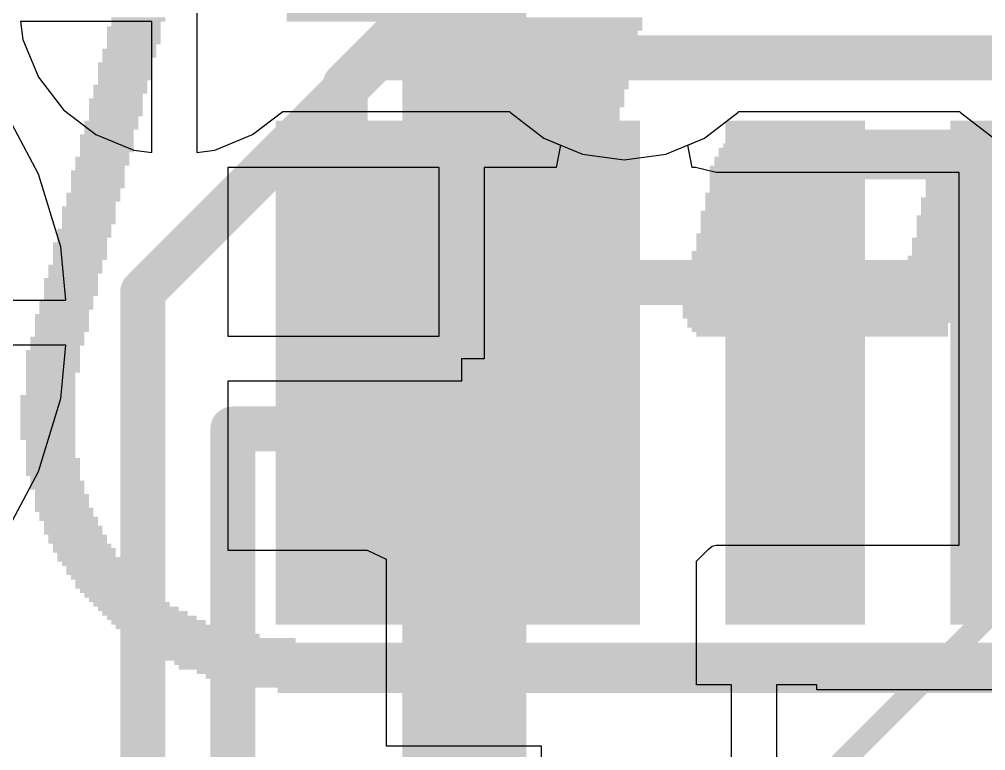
# Model space of a CAD drawing. Extents: x 215 to 281, y 31 to 138.
# Drawn here: x 246.72 to 252.18, y 74.55 to 78.68 of the extents above; entities that cross this region are included whole.
import ezdxf

# ---------------------------------------------------------------- set-up
doc = ezdxf.new("R2010")
doc.units = 0
doc.layers.get('0').update_dxf_attribs({"linetype": 'CONTINUOUS'})
for name, color, linetype in [('BOTTOMLAYER', 5, 'CONTINUOUS'), ('BOTTOMOVERLAY', 54, 'CONTINUOUS'), ('BOTTOMPASTE', 16, 'CONTINUOUS'), ('BOTTOMSOLDER', 6, 'CONTINUOUS'), ('CONNECTLAYER', 7, 'CONTINUOUS'), ('MECHANICAL16', 56, 'CONTINUOUS'), ('MIDLAYER1', 16, 'CONTINUOUS'), ('MIDLAYER14', 9, 'CONTINUOUS'), ('TOPOVERLAY', 2, 'CONTINUOUS')]:
    doc.layers.add(name, color=color, linetype=linetype)

# ---------------------------------------------------------------- blocks, each defined once
blk = doc.blocks.new('PX4_LOGO_20MM_82')
at = {"layer": 'TOPOVERLAY'}
for points in [[(-16.637, -0.0254), (-1.4478, -0.0254), (-16.637, 0.0051), (-1.4478, 0.0051)], [(-17.0434, -0.0762), (-1.143, -0.0762), (-17.0434, -0.0508), (-1.143, -0.0508)], [(-16.9418, -0.0508), (-1.2192, -0.0508), (-16.9418, -0.0254), (-1.2192, -0.0254)], [(-17.2212, -0.127), (-0.9906, -0.127), (-17.2212, -0.1016), (-0.9906, -0.1016)], [(-17.145, -0.1016), (-1.0414, -0.1016), (-17.145, -0.0762), (-1.0414, -0.0762)], [(-17.3482, -0.1778), (-0.8636, -0.1778), (-17.3482, -0.1524), (-0.8636, -0.1524)], [(-17.2974, -0.1524), (-0.889, -0.1524), (-17.2974, -0.127), (-0.889, -0.127)], [(-17.4752, -0.2286), (-0.762, -0.2286), (-17.4752, -0.2032), (-0.762, -0.2032)], [(-17.4244, -0.2032), (-0.7874, -0.2032), (-17.4244, -0.1778), (-0.7874, -0.1778)], [(-17.5514, -0.2794), (-0.6858, -0.2794), (-17.5514, -0.254), (-0.6858, -0.254)], [(-17.526, -0.254), (-0.7112, -0.254), (-17.526, -0.2286), (-0.7112, -0.2286)], [(-1.5494, -0.3048), (-0.635, -0.3048), (-1.5494, -0.2794), (-0.635, -0.2794)], [(-1.3462, -0.3302), (-0.6096, -0.3302), (-1.3462, -0.3048), (-0.6096, -0.3048)], [(-1.1938, -0.3556), (-0.5588, -0.3556), (-1.1938, -0.3302), (-0.5588, -0.3302)], [(-1.1176, -0.381), (-0.5334, -0.381), (-1.1176, -0.3556), (-0.5334, -0.3556)], [(-1.0414, -0.4064), (-0.508, -0.4064), (-1.0414, -0.381), (-0.508, -0.381)], [(-0.9906, -0.4318), (-0.4826, -0.4318), (-0.9906, -0.4064), (-0.4826, -0.4064)], [(-0.9398, -0.4572), (-0.4572, -0.4572), (-0.9398, -0.4318), (-0.4572, -0.4318)], [(-0.889, -0.4826), (-0.4318, -0.4826), (-0.889, -0.4572), (-0.4318, -0.4572)], [(-0.8382, -0.508), (-0.4064, -0.508), (-0.8382, -0.4826), (-0.4064, -0.4826)], [(-0.8128, -0.5334), (-0.381, -0.5334), (-0.8128, -0.508), (-0.381, -0.508)], [(-0.762, -0.5588), (-0.3556, -0.5588), (-0.762, -0.5334), (-0.3556, -0.5334)], [(-0.7366, -0.5842), (-0.3302, -0.5842), (-0.7366, -0.5588), (-0.3302, -0.5588)], [(-0.7112, -0.6096), (-0.3048, -0.6096), (-0.7112, -0.5842), (-0.3048, -0.5842)], [(-0.6858, -0.635), (-0.3048, -0.635), (-0.6858, -0.6096), (-0.3048, -0.6096)], [(-0.6604, -0.6604), (-0.2794, -0.6604), (-0.6604, -0.635), (-0.2794, -0.635)], [(-0.635, -0.6858), (-0.254, -0.6858), (-0.635, -0.6604), (-0.254, -0.6604)], [(-0.6096, -0.7112), (-0.254, -0.7112), (-0.6096, -0.6858), (-0.254, -0.6858)], [(-0.5842, -0.7366), (-0.2286, -0.7366), (-0.5842, -0.7112), (-0.2286, -0.7112)], [(-0.5588, -0.762), (-0.2032, -0.762), (-0.5588, -0.7366), (-0.2032, -0.7366)], [(-0.5334, -0.7874), (-0.2032, -0.7874), (-0.5334, -0.762), (-0.2032, -0.762)], [(-0.5334, -0.8128), (-0.1778, -0.8128), (-0.5334, -0.7874), (-0.1778, -0.7874)], [(-0.508, -0.8382), (-0.1778, -0.8382), (-0.508, -0.8128), (-0.1778, -0.8128)], [(-0.4826, -0.8636), (-0.1524, -0.8636), (-0.4826, -0.8382), (-0.1524, -0.8382)], [(-0.4826, -0.889), (-0.1524, -0.889), (-0.4826, -0.8636), (-0.1524, -0.8636)], [(-0.4572, -0.9144), (-0.127, -0.9144), (-0.4572, -0.889), (-0.127, -0.889)], [(-0.4572, -0.9398), (-0.127, -0.9398), (-0.4572, -0.9144), (-0.127, -0.9144)], [(-0.4318, -0.9652), (-0.127, -0.9652), (-0.4318, -0.9398), (-0.127, -0.9398)], [(-0.4318, -0.9906), (-0.1016, -0.9906), (-0.4318, -0.9652), (-0.1016, -0.9652)], [(-0.4064, -1.016), (-0.1016, -1.016), (-0.4064, -0.9906), (-0.1016, -0.9906)], [(-0.4064, -1.0414), (-0.0762, -1.0414), (-0.4064, -1.016), (-0.0762, -1.016)], [(-0.381, -1.0668), (-0.0762, -1.0668), (-0.381, -1.0414), (-0.0762, -1.0414)], [(-0.381, -1.0922), (-0.0762, -1.0922), (-0.381, -1.0668), (-0.0762, -1.0668)], [(-0.381, -1.1176), (-0.0762, -1.1176), (-0.381, -1.0922), (-0.0762, -1.0922)], [(-0.3556, -1.143), (-0.0762, -1.143), (-0.3556, -1.1176), (-0.0762, -1.1176)], [(-0.3556, -1.1684), (-0.0508, -1.1684), (-0.3556, -1.143), (-0.0508, -1.143)], [(-0.3556, -1.1938), (-0.0508, -1.1938), (-0.3556, -1.1684), (-0.0508, -1.1684)], [(-0.3302, -1.2192), (-0.0508, -1.2192), (-0.3302, -1.1938), (-0.0508, -1.1938)], [(-0.3302, -1.2446), (-0.0254, -1.2446), (-0.3302, -1.2192), (-0.0254, -1.2192)], [(-0.3302, -1.27), (-0.0254, -1.27), (-0.3302, -1.2446), (-0.0254, -1.2446)], [(-0.3302, -1.2954), (-0.0254, -1.2954), (-0.3302, -1.27), (-0.0254, -1.27)], [(-0.3302, -1.3208), (-0.0254, -1.3208), (-0.3302, -1.2954), (-0.0254, -1.2954)], [(-0.3048, -1.3462), (-0.0254, -1.3462), (-0.3048, -1.3208), (-0.0254, -1.3208)], [(-0.3048, -1.3716), (-0.0254, -1.3716), (-0.3048, -1.3462), (-0.0254, -1.3462)], [(-0.3048, -1.397), (-0.0254, -1.397), (-0.3048, -1.3716), (-0.0254, -1.3716)], [(-0.3048, -1.4224), (-0.0254, -1.4224), (-0.3048, -1.397), (-0.0254, -1.397)], [(-0.3048, -1.4478), (0.0051, -1.4478), (-0.3048, -1.4224), (0.0051, -1.4224)], [(-0.3048, -1.4732), (0.0051, -1.4732), (-0.3048, -1.4478), (0.0051, -1.4478)], [(-0.3048, -1.4986), (0.0051, -1.4986), (-0.3048, -1.4732), (0.0051, -1.4732)], [(-0.3048, -1.524), (0.0051, -1.524), (-0.3048, -1.4986), (0.0051, -1.4986)], [(-0.3048, -1.5494), (0.0051, -1.5494), (-0.3048, -1.524), (0.0051, -1.524)], [(-0.3048, -1.5748), (0.0051, -1.5748), (-0.3048, -1.5494), (0.0051, -1.5494)], [(-0.3048, -1.6002), (0.0051, -1.6002), (-0.3048, -1.5748), (0.0051, -1.5748)], [(-0.3048, -1.6256), (0.0051, -1.6256), (-0.3048, -1.6002), (0.0051, -1.6002)], [(-0.3048, -1.651), (0.0051, -1.651), (-0.3048, -1.6256), (0.0051, -1.6256)], [(-0.3048, -1.6764), (0.0051, -1.6764), (-0.3048, -1.651), (0.0051, -1.651)], [(-0.3048, -1.7018), (-0.0254, -1.7018), (-0.3048, -1.6764), (-0.0254, -1.6764)], [(-0.3048, -1.7272), (-0.0254, -1.7272), (-0.3048, -1.7018), (-0.0254, -1.7018)], [(-0.3048, -1.7526), (-0.0254, -1.7526), (-0.3048, -1.7272), (-0.0254, -1.7272)], [(-0.3048, -1.778), (-0.0254, -1.778), (-0.3048, -1.7526), (-0.0254, -1.7526)], [(-0.3048, -1.8034), (-0.0254, -1.8034), (-0.3048, -1.778), (-0.0254, -1.778)], [(-0.3302, -1.8288), (-0.0254, -1.8288), (-0.3302, -1.8034), (-0.0254, -1.8034)], [(-0.3302, -1.8542), (-0.0254, -1.8542), (-0.3302, -1.8288), (-0.0254, -1.8288)], [(-0.3302, -1.8796), (-0.0254, -1.8796), (-0.3302, -1.8542), (-0.0254, -1.8542)], [(-0.3302, -1.905), (-0.0254, -1.905), (-0.3302, -1.8796), (-0.0254, -1.8796)], [(-0.3302, -1.9304), (-0.0254, -1.9304), (-0.3302, -1.905), (-0.0254, -1.905)], [(-0.3556, -1.9812), (-0.0508, -1.9812), (-0.3556, -1.9558), (-0.0508, -1.9558)], [(-0.3302, -1.9558), (-0.0508, -1.9558), (-0.3302, -1.9304), (-0.0508, -1.9304)], [(-5.2324, -2.032), (-3.81, -2.032), (-5.2324, -2.0066), (-3.81, -2.0066)], [(-0.3556, -2.0066), (-0.0508, -2.0066), (-0.3556, -1.9812), (-0.0508, -1.9812)], [(-0.3556, -2.032), (-0.0762, -2.032), (-0.3556, -2.0066), (-0.0762, -2.0066)], [(-5.2324, -2.0574), (-3.7846, -2.0574), (-5.2324, -2.032), (-3.7846, -2.032)], [(-5.2324, -2.0828), (-3.7592, -2.0828), (-5.2324, -2.0574), (-3.7592, -2.0574)], [(-0.381, -2.0574), (-0.0762, -2.0574), (-0.381, -2.032), (-0.0762, -2.032)], [(-0.381, -2.0828), (-0.0762, -2.0828), (-0.381, -2.0574), (-0.0762, -2.0574)], [(-5.2578, -2.1082), (-3.7592, -2.1082), (-5.2578, -2.0828), (-3.7592, -2.0828)], [(-5.2578, -2.1336), (-3.7338, -2.1336), (-5.2578, -2.1082), (-3.7338, -2.1082)], [(-0.381, -2.1082), (-0.0762, -2.1082), (-0.381, -2.0828), (-0.0762, -2.0828)], [(-0.381, -2.1336), (-0.0762, -2.1336), (-0.381, -2.1082), (-0.0762, -2.1082)], [(-5.2578, -2.159), (-3.7338, -2.159), (-5.2578, -2.1336), (-3.7338, -2.1336)], [(-5.2578, -2.1844), (-3.7338, -2.1844), (-5.2578, -2.159), (-3.7338, -2.159)], [(-0.4064, -2.1844), (-0.1016, -2.1844), (-0.4064, -2.159), (-0.1016, -2.159)], [(-0.381, -2.159), (-0.1016, -2.159), (-0.381, -2.1336), (-0.1016, -2.1336)], [(-5.2832, -2.2606), (-3.7338, -2.2606), (-5.2832, -2.2352), (-3.7338, -2.2352)], [(-5.2578, -2.2098), (-3.7338, -2.2098), (-5.2578, -2.1844), (-3.7338, -2.1844)], [(-5.2578, -2.2352), (-3.7338, -2.2352), (-5.2578, -2.2098), (-3.7338, -2.2098)], [(-0.4318, -2.2606), (-0.127, -2.2606), (-0.4318, -2.2352), (-0.127, -2.2352)], [(-0.4064, -2.2098), (-0.1016, -2.2098), (-0.4064, -2.1844), (-0.1016, -2.1844)], [(-0.4064, -2.2352), (-0.127, -2.2352), (-0.4064, -2.2098), (-0.127, -2.2098)], [(-5.2832, -2.286), (-3.7592, -2.286), (-5.2832, -2.2606), (-3.7592, -2.2606)], [(-5.2832, -2.3114), (-4.9784, -2.3114), (-5.2832, -2.286), (-4.9784, -2.286)], [(-4.064, -2.3114), (-3.7592, -2.3114), (-4.064, -2.286), (-3.7592, -2.286)], [(-0.4318, -2.286), (-0.127, -2.286), (-0.4318, -2.2606), (-0.127, -2.2606)], [(-0.4318, -2.3114), (-0.127, -2.3114), (-0.4318, -2.286), (-0.127, -2.286)], [(-5.3086, -2.3368), (-4.9784, -2.3368), (-5.3086, -2.3114), (-4.9784, -2.3114)], [(-5.3086, -2.3622), (-5.0038, -2.3622), (-5.3086, -2.3368), (-5.0038, -2.3368)], [(-4.064, -2.3368), (-3.7592, -2.3368), (-4.064, -2.3114), (-3.7592, -2.3114)], [(-4.064, -2.3622), (-3.7592, -2.3622), (-4.064, -2.3368), (-3.7592, -2.3368)], [(-0.4318, -2.3368), (-0.127, -2.3368), (-0.4318, -2.3114), (-0.127, -2.3114)], [(-0.4318, -2.3622), (-0.1524, -2.3622), (-0.4318, -2.3368), (-0.1524, -2.3368)], [(-5.3086, -2.3876), (-5.0038, -2.3876), (-5.3086, -2.3622), (-5.0038, -2.3622)], [(-5.3086, -2.413), (-5.0038, -2.413), (-5.3086, -2.3876), (-5.0038, -2.3876)], [(-4.0894, -2.3876), (-3.7846, -2.3876), (-4.0894, -2.3622), (-3.7846, -2.3622)], [(-4.0894, -2.413), (-3.7846, -2.413), (-4.0894, -2.3876), (-3.7846, -2.3876)], [(-0.4572, -2.3876), (-0.1524, -2.3876), (-0.4572, -2.3622), (-0.1524, -2.3622)], [(-0.4572, -2.413), (-0.1524, -2.413), (-0.4572, -2.3876), (-0.1524, -2.3876)], [(-5.3086, -2.4384), (-5.0038, -2.4384), (-5.3086, -2.413), (-5.0038, -2.413)], [(-5.3086, -2.4638), (-5.0038, -2.4638), (-5.3086, -2.4384), (-5.0038, -2.4384)], [(-4.0894, -2.4384), (-3.7846, -2.4384), (-4.0894, -2.413), (-3.7846, -2.413)], [(-4.0894, -2.4638), (-3.7846, -2.4638), (-4.0894, -2.4384), (-3.7846, -2.4384)], [(-0.4826, -2.4638), (-0.1778, -2.4638), (-0.4826, -2.4384), (-0.1778, -2.4384)], [(-0.4572, -2.4384), (-0.1778, -2.4384), (-0.4572, -2.413), (-0.1778, -2.413)], [(-5.334, -2.4892), (-5.0292, -2.4892), (-5.334, -2.4638), (-5.0292, -2.4638)], [(-5.334, -2.5146), (-5.0292, -2.5146), (-5.334, -2.4892), (-5.0292, -2.4892)], [(-4.1148, -2.5146), (-3.81, -2.5146), (-4.1148, -2.4892), (-3.81, -2.4892)], [(-4.0894, -2.4892), (-3.7846, -2.4892), (-4.0894, -2.4638), (-3.7846, -2.4638)], [(-0.4826, -2.4892), (-0.1778, -2.4892), (-0.4826, -2.4638), (-0.1778, -2.4638)], [(-0.4826, -2.5146), (-0.1778, -2.5146), (-0.4826, -2.4892), (-0.1778, -2.4892)], [(-5.334, -2.54), (-5.0292, -2.54), (-5.334, -2.5146), (-5.0292, -2.5146)], [(-5.334, -2.5654), (-5.0292, -2.5654), (-5.334, -2.54), (-5.0292, -2.54)], [(-4.1148, -2.54), (-3.81, -2.54), (-4.1148, -2.5146), (-3.81, -2.5146)], [(-4.1148, -2.5654), (-3.81, -2.5654), (-4.1148, -2.54), (-3.81, -2.54)], [(-0.4826, -2.54), (-0.1778, -2.54), (-0.4826, -2.5146), (-0.1778, -2.5146)], [(-0.4826, -2.5654), (-0.2032, -2.5654), (-0.4826, -2.54), (-0.2032, -2.54)], [(-5.3594, -2.5908), (-5.0546, -2.5908), (-5.3594, -2.5654), (-5.0546, -2.5654)], [(-5.3594, -2.6162), (-5.0546, -2.6162), (-5.3594, -2.5908), (-5.0546, -2.5908)], [(-5.3594, -2.6416), (-5.0546, -2.6416), (-5.3594, -2.6162), (-5.0546, -2.6162)], [(-4.1402, -2.5908), (-3.81, -2.5908), (-4.1402, -2.5654), (-3.81, -2.5654)], [(-4.1402, -2.6162), (-3.8354, -2.6162), (-4.1402, -2.5908), (-3.8354, -2.5908)], [(-4.1402, -2.6416), (-3.8354, -2.6416), (-4.1402, -2.6162), (-3.8354, -2.6162)], [(-3.175, -2.6416), (-2.286, -2.6416), (-3.175, -2.6162), (-2.286, -2.6162)], [(-3.1242, -2.6162), (-2.3368, -2.6162), (-3.1242, -2.5908), (-2.3368, -2.5908)], [(-0.508, -2.5908), (-0.2032, -2.5908), (-0.508, -2.5654), (-0.2032, -2.5654)], [(-0.508, -2.6162), (-0.2032, -2.6162), (-0.508, -2.5908), (-0.2032, -2.5908)], [(-0.508, -2.6416), (-0.2286, -2.6416), (-0.508, -2.6162), (-0.2286, -2.6162)], [(-5.3594, -2.667), (-5.0546, -2.667), (-5.3594, -2.6416), (-5.0546, -2.6416)], [(-5.3594, -2.6924), (-5.0546, -2.6924), (-5.3594, -2.667), (-5.0546, -2.667)], [(-4.1402, -2.667), (-3.8354, -2.667), (-4.1402, -2.6416), (-3.8354, -2.6416)], [(-4.1402, -2.6924), (-3.8354, -2.6924), (-4.1402, -2.667), (-3.8354, -2.667)], [(-3.2258, -2.6924), (-2.2606, -2.6924), (-3.2258, -2.667), (-2.2606, -2.667)], [(-3.2004, -2.667), (-2.2606, -2.667), (-3.2004, -2.6416), (-2.2606, -2.6416)], [(-0.5334, -2.667), (-0.2286, -2.667), (-0.5334, -2.6416), (-0.2286, -2.6416)], [(-0.5334, -2.6924), (-0.2286, -2.6924), (-0.5334, -2.667), (-0.2286, -2.667)], [(-5.3848, -2.7178), (-5.08, -2.7178), (-5.3848, -2.6924), (-5.08, -2.6924)], [(-5.3848, -2.7432), (-5.08, -2.7432), (-5.3848, -2.7178), (-5.08, -2.7178)], [(-4.1656, -2.7432), (-3.8608, -2.7432), (-4.1656, -2.7178), (-3.8608, -2.7178)], [(-4.1402, -2.7178), (-3.8354, -2.7178), (-4.1402, -2.6924), (-3.8354, -2.6924)], [(-3.2512, -2.7178), (-2.2606, -2.7178), (-3.2512, -2.6924), (-2.2606, -2.6924)], [(-3.2512, -2.7432), (-2.2606, -2.7432), (-3.2512, -2.7178), (-2.2606, -2.7178)], [(-0.5334, -2.7178), (-0.2286, -2.7178), (-0.5334, -2.6924), (-0.2286, -2.6924)], [(-0.5334, -2.7432), (-0.2286, -2.7432), (-0.5334, -2.7178), (-0.2286, -2.7178)], [(-5.3848, -2.7686), (-5.08, -2.7686), (-5.3848, -2.7432), (-5.08, -2.7432)], [(-5.3848, -2.794), (-5.08, -2.794), (-5.3848, -2.7686), (-5.08, -2.7686)], [(-4.1656, -2.7686), (-3.8608, -2.7686), (-4.1656, -2.7432), (-3.8608, -2.7432)], [(-4.1656, -2.794), (-3.8608, -2.794), (-4.1656, -2.7686), (-3.8608, -2.7686)], [(-3.2766, -2.794), (-2.286, -2.794), (-3.2766, -2.7686), (-2.286, -2.7686)], [(-3.2512, -2.7686), (-2.2606, -2.7686), (-3.2512, -2.7432), (-2.2606, -2.7432)], [(-0.5588, -2.794), (-0.254, -2.794), (-0.5588, -2.7686), (-0.254, -2.7686)], [(-0.5334, -2.7686), (-0.254, -2.7686), (-0.5334, -2.7432), (-0.254, -2.7432)], [(-5.4102, -2.8194), (-5.1054, -2.8194), (-5.4102, -2.794), (-5.1054, -2.794)], [(-5.4102, -2.8448), (-5.1054, -2.8448), (-5.4102, -2.8194), (-5.1054, -2.8194)], [(-4.191, -2.8448), (-3.8862, -2.8448), (-4.191, -2.8194), (-3.8862, -2.8194)], [(-4.1656, -2.8194), (-3.8608, -2.8194), (-4.1656, -2.794), (-3.8608, -2.794)], [(-3.2766, -2.8194), (-2.286, -2.8194), (-3.2766, -2.794), (-2.286, -2.794)], [(-3.2766, -2.8448), (-2.286, -2.8448), (-3.2766, -2.8194), (-2.286, -2.8194)], [(-0.5588, -2.8194), (-0.254, -2.8194), (-0.5588, -2.794), (-0.254, -2.794)], [(-0.5588, -2.8448), (-0.2794, -2.8448), (-0.5588, -2.8194), (-0.2794, -2.8194)], [(-5.4102, -2.8702), (-5.1054, -2.8702), (-5.4102, -2.8448), (-5.1054, -2.8448)], [(-5.4102, -2.8956), (-5.1054, -2.8956), (-5.4102, -2.8702), (-5.1054, -2.8702)], [(-4.191, -2.8702), (-3.8862, -2.8702), (-4.191, -2.8448), (-3.8862, -2.8448)], [(-4.191, -2.8956), (-3.8862, -2.8956), (-4.191, -2.8702), (-3.8862, -2.8702)], [(-3.2766, -2.8702), (-2.286, -2.8702), (-3.2766, -2.8448), (-2.286, -2.8448)], [(-3.2766, -2.8956), (-2.3114, -2.8956), (-3.2766, -2.8702), (-2.3114, -2.8702)], [(-0.5842, -2.8702), (-0.2794, -2.8702), (-0.5842, -2.8448), (-0.2794, -2.8448)], [(-0.5842, -2.8956), (-0.2794, -2.8956), (-0.5842, -2.8702), (-0.2794, -2.8702)], [(-5.4356, -2.9464), (-3.8862, -2.9464), (-5.4356, -2.921), (-3.8862, -2.921)], [(-5.4102, -2.921), (-3.8862, -2.921), (-5.4102, -2.8956), (-3.8862, -2.8956)], [(-3.302, -2.921), (-2.3114, -2.921), (-3.302, -2.8956), (-2.3114, -2.8956)], [(-3.302, -2.9464), (-2.3114, -2.9464), (-3.302, -2.921), (-2.3114, -2.921)], [(-0.5842, -2.921), (-0.2794, -2.921), (-0.5842, -2.8956), (-0.2794, -2.8956)], [(-0.5842, -2.9464), (-0.2794, -2.9464), (-0.5842, -2.921), (-0.2794, -2.921)], [(-5.4356, -2.9718), (-3.8862, -2.9718), (-5.4356, -2.9464), (-3.8862, -2.9464)], [(-5.4356, -2.9972), (-3.9116, -2.9972), (-5.4356, -2.9718), (-3.9116, -2.9718)], [(-5.4356, -3.0226), (-3.9116, -3.0226), (-5.4356, -2.9972), (-3.9116, -2.9972)], [(-3.3274, -2.9972), (-2.3368, -2.9972), (-3.3274, -2.9718), (-2.3368, -2.9718)], [(-3.3274, -3.0226), (-2.3368, -3.0226), (-3.3274, -2.9972), (-2.3368, -2.9972)], [(-3.302, -2.9718), (-2.3114, -2.9718), (-3.302, -2.9464), (-2.3114, -2.9464)], [(-0.6096, -2.9972), (-0.3048, -2.9972), (-0.6096, -2.9718), (-0.3048, -2.9718)], [(-0.6096, -3.0226), (-0.3048, -3.0226), (-0.6096, -2.9972), (-0.3048, -2.9972)], [(-0.5842, -2.9718), (-0.3048, -2.9718), (-0.5842, -2.9464), (-0.3048, -2.9464)], [(-5.461, -3.048), (-3.937, -3.048), (-5.461, -3.0226), (-3.937, -3.0226)], [(-5.461, -3.0734), (-3.937, -3.0734), (-5.461, -3.048), (-3.937, -3.048)], [(-3.3274, -3.048), (-2.3368, -3.048), (-3.3274, -3.0226), (-2.3368, -3.0226)], [(-3.3274, -3.0734), (-2.3368, -3.0734), (-3.3274, -3.048), (-2.3368, -3.048)], [(-0.635, -3.0734), (-0.3302, -3.0734), (-0.635, -3.048), (-0.3302, -3.048)], [(-0.6096, -3.048), (-0.3302, -3.048), (-0.6096, -3.0226), (-0.3302, -3.0226)], [(-5.461, -3.0988), (-3.9624, -3.0988), (-5.461, -3.0734), (-3.9624, -3.0734)], [(-5.461, -3.1242), (-3.9878, -3.1242), (-5.461, -3.0988), (-3.9878, -3.0988)], [(-3.3528, -3.1242), (-2.3622, -3.1242), (-3.3528, -3.0988), (-2.3622, -3.0988)], [(-3.3274, -3.0988), (-2.3622, -3.0988), (-3.3274, -3.0734), (-2.3622, -3.0734)], [(-0.635, -3.0988), (-0.3302, -3.0988), (-0.635, -3.0734), (-0.3302, -3.0734)], [(-0.635, -3.1242), (-0.3302, -3.1242), (-0.635, -3.0988), (-0.3302, -3.0988)], [(-5.4864, -3.175), (-4.064, -3.175), (-5.4864, -3.1496), (-4.064, -3.1496)], [(-5.461, -3.1496), (-4.0386, -3.1496), (-5.461, -3.1242), (-4.0386, -3.1242)], [(-3.3528, -3.1496), (-2.3622, -3.1496), (-3.3528, -3.1242), (-2.3622, -3.1242)], [(-3.3528, -3.175), (-2.3622, -3.175), (-3.3528, -3.1496), (-2.3622, -3.1496)], [(-0.635, -3.1496), (-0.3302, -3.1496), (-0.635, -3.1242), (-0.3302, -3.1242)], [(-0.635, -3.175), (-0.3556, -3.175), (-0.635, -3.1496), (-0.3556, -3.1496)], [(-3.3782, -3.2004), (-2.3622, -3.2004), (-3.3782, -3.175), (-2.3622, -3.175)], [(-3.3782, -3.2258), (-2.3876, -3.2258), (-3.3782, -3.2004), (-2.3876, -3.2004)], [(-0.6604, -3.2004), (-0.3556, -3.2004), (-0.6604, -3.175), (-0.3556, -3.175)], [(-0.6604, -3.2258), (-0.3556, -3.2258), (-0.6604, -3.2004), (-0.3556, -3.2004)], [(-3.3782, -3.2512), (-2.3876, -3.2512), (-3.3782, -3.2258), (-2.3876, -3.2258)], [(-3.3782, -3.2766), (-2.3876, -3.2766), (-3.3782, -3.2512), (-2.3876, -3.2512)], [(-0.6858, -3.2766), (-0.381, -3.2766), (-0.6858, -3.2512), (-0.381, -3.2512)], [(-0.6604, -3.2512), (-0.381, -3.2512), (-0.6604, -3.2258), (-0.381, -3.2258)], [(-3.4036, -3.3274), (-2.413, -3.3274), (-3.4036, -3.302), (-2.413, -3.302)], [(-3.4036, -3.3528), (-2.413, -3.3528), (-3.4036, -3.3274), (-2.413, -3.3274)], [(-3.3782, -3.302), (-2.413, -3.302), (-3.3782, -3.2766), (-2.413, -3.2766)], [(-0.6858, -3.302), (-0.381, -3.302), (-0.6858, -3.2766), (-0.381, -3.2766)], [(-0.6858, -3.3274), (-0.381, -3.3274), (-0.6858, -3.302), (-0.381, -3.302)], [(-0.6858, -3.3528), (-0.381, -3.3528), (-0.6858, -3.3274), (-0.381, -3.3274)], [(-3.4036, -3.3782), (-2.413, -3.3782), (-3.4036, -3.3528), (-2.413, -3.3528)], [(-3.4036, -3.4036), (-2.413, -3.4036), (-3.4036, -3.3782), (-2.413, -3.3782)], [(-0.7112, -3.4036), (-0.4064, -3.4036), (-0.7112, -3.3782), (-0.4064, -3.3782)], [(-0.6858, -3.3782), (-0.4064, -3.3782), (-0.6858, -3.3528), (-0.4064, -3.3528)], [(-3.429, -3.429), (-2.4384, -3.429), (-3.429, -3.4036), (-2.4384, -3.4036)], [(-3.429, -3.4544), (-2.4384, -3.4544), (-3.429, -3.429), (-2.4384, -3.429)], [(-0.7112, -3.429), (-0.4064, -3.429), (-0.7112, -3.4036), (-0.4064, -3.4036)], [(-0.7112, -3.4544), (-0.4318, -3.4544), (-0.7112, -3.429), (-0.4318, -3.429)], [(-3.429, -3.4798), (-2.4384, -3.4798), (-3.429, -3.4544), (-2.4384, -3.4544)], [(-3.429, -3.5052), (-2.4638, -3.5052), (-3.429, -3.4798), (-2.4638, -3.4798)], [(-0.7366, -3.4798), (-0.4318, -3.4798), (-0.7366, -3.4544), (-0.4318, -3.4544)], [(-0.7366, -3.5052), (-0.4318, -3.5052), (-0.7366, -3.4798), (-0.4318, -3.4798)], [(-3.4544, -3.556), (-2.4638, -3.556), (-3.4544, -3.5306), (-2.4638, -3.5306)], [(-3.429, -3.5306), (-2.4638, -3.5306), (-3.429, -3.5052), (-2.4638, -3.5052)], [(-0.7366, -3.5306), (-0.4318, -3.5306), (-0.7366, -3.5052), (-0.4318, -3.5052)], [(-0.7366, -3.556), (-0.4318, -3.556), (-0.7366, -3.5306), (-0.4318, -3.5306)], [(-3.4544, -3.5814), (-2.4638, -3.5814), (-3.4544, -3.556), (-2.4638, -3.556)], [(-3.4544, -3.6068), (-2.4638, -3.6068), (-3.4544, -3.5814), (-2.4638, -3.5814)], [(-0.762, -3.6068), (-0.4572, -3.6068), (-0.762, -3.5814), (-0.4572, -3.5814)], [(-0.7366, -3.5814), (-0.4572, -3.5814), (-0.7366, -3.556), (-0.4572, -3.556)], [(-3.4798, -3.6322), (-2.4892, -3.6322), (-3.4798, -3.6068), (-2.4892, -3.6068)], [(-3.4798, -3.6576), (-2.4892, -3.6576), (-3.4798, -3.6322), (-2.4892, -3.6322)], [(-0.762, -3.6322), (-0.4572, -3.6322), (-0.762, -3.6068), (-0.4572, -3.6068)], [(-0.762, -3.6576), (-0.4826, -3.6576), (-0.762, -3.6322), (-0.4826, -3.6322)], [(-3.4798, -3.683), (-2.4892, -3.683), (-3.4798, -3.6576), (-2.4892, -3.6576)], [(-3.4798, -3.7084), (-2.5146, -3.7084), (-3.4798, -3.683), (-2.5146, -3.683)], [(-3.4798, -3.7338), (-2.5146, -3.7338), (-3.4798, -3.7084), (-2.5146, -3.7084)], [(-0.7874, -3.683), (-0.4826, -3.683), (-0.7874, -3.6576), (-0.4826, -3.6576)], [(-0.7874, -3.7084), (-0.4826, -3.7084), (-0.7874, -3.683), (-0.4826, -3.683)], [(-0.7874, -3.7338), (-0.4826, -3.7338), (-0.7874, -3.7084), (-0.4826, -3.7084)], [(-3.5052, -3.7592), (-2.5146, -3.7592), (-3.5052, -3.7338), (-2.5146, -3.7338)], [(-3.5052, -3.7846), (-2.5146, -3.7846), (-3.5052, -3.7592), (-2.5146, -3.7592)], [(-0.7874, -3.7592), (-0.4826, -3.7592), (-0.7874, -3.7338), (-0.4826, -3.7338)], [(-0.7874, -3.7846), (-0.508, -3.7846), (-0.7874, -3.7592), (-0.508, -3.7592)], [(-3.5052, -3.81), (-2.5146, -3.81), (-3.5052, -3.7846), (-2.5146, -3.7846)], [(-0.8128, -3.81), (-0.508, -3.81), (-0.8128, -3.7846), (-0.508, -3.7846)]]:
    blk.add_solid(points, dxfattribs=at)
blk = doc.blocks.new('FTSH_105_01_XXX_DV_K_B_89')
at = {"layer": 'BOTTOMLAYER'}
for points in [[(-2.9083, 3.429), (-2.9083, 0.635), (-2.1717, 3.429), (-2.1717, 0.635)], [(-1.6383, 3.429), (-1.6383, 0.635), (-0.9017, 3.429), (-0.9017, 0.635)], [(-0.3683, 3.429), (-0.3683, 0.635), (0.3683, 3.429), (0.3683, 0.635)], [(0.9017, 3.429), (0.9017, 0.635), (1.6383, 3.429), (1.6383, 0.635)]]:
    blk.add_solid(points, dxfattribs=at)
at = {"layer": 'BOTTOMOVERLAY', "const_width": 0.254}
for points in [[(-3.683, 2.4892), (-2.3622, 3.81)], [(-2.3622, 3.81), (3.683, 3.81)], [(-3.683, -3.81), (-3.683, 2.4892)]]:
    blk.add_lwpolyline(points, dxfattribs=at)
at = {"layer": 'BOTTOMOVERLAY', "const_width": 0.127}
for points in [[(-2.4257, 3.81, 1), (-2.2987, 3.81, 1)], [(-2.4257, 3.81, 1), (-2.2987, 3.81, 1)], [(-3.7465, 2.4892, 1), (-3.6195, 2.4892, 1)], [(-3.7465, 2.4892, 1), (-3.6195, 2.4892, 1)]]:
    blk.add_lwpolyline(points, format="xyb", close=True, dxfattribs=at)
at = {"layer": 'BOTTOMOVERLAY'}
blk.add_solid([(-2.8702, 4.0132), (-1.6002, 4.0132), (-2.8702, 5.2832), (-1.6002, 5.2832)], dxfattribs=at)
at = {"layer": 'BOTTOMPASTE'}
for points in [[(-2.8067, 3.3274), (-2.8067, 0.7366), (-2.2733, 3.3274), (-2.2733, 0.7366)], [(-1.5367, 3.3274), (-1.5367, 0.7366), (-1.0033, 3.3274), (-1.0033, 0.7366)], [(-0.2667, 3.3274), (-0.2667, 0.7366), (0.2667, 3.3274), (0.2667, 0.7366)], [(1.0033, 3.3274), (1.0033, 0.7366), (1.5367, 3.3274), (1.5367, 0.7366)]]:
    blk.add_solid(points, dxfattribs=at)
at = {"layer": 'BOTTOMSOLDER'}
for points in [[(-2.9337, 3.4544), (-2.9337, 0.6096), (-2.1463, 3.4544), (-2.1463, 0.6096)], [(-1.6637, 3.4544), (-1.6637, 0.6096), (-0.8763, 3.4544), (-0.8763, 0.6096)], [(-0.3937, 3.4544), (-0.3937, 0.6096), (0.3937, 3.4544), (0.3937, 0.6096)], [(0.8763, 3.4544), (0.8763, 0.6096), (1.6637, 3.4544), (1.6637, 0.6096)]]:
    blk.add_solid(points, dxfattribs=at)
at = {"layer": 'MECHANICAL16', "const_width": 0.254}
for points in [[(-2.54, 1.714), (-2.54, 2.54)], [(-2.54, 2.54), (2.54, 2.54)], [(-3.175, -1.7272), (-3.175, 1.714)], [(-3.175, 1.714), (-2.54, 1.714)]]:
    blk.add_lwpolyline(points, dxfattribs=at)
at = {"layer": 'MECHANICAL16', "const_width": 0.127}
for points in [[(-2.6035, 2.54, 1), (-2.4765, 2.54, 1)], [(-2.6035, 2.54, 1), (-2.4765, 2.54, 1)], [(-3.2385, 1.714, 1), (-3.1115, 1.714, 1)], [(-3.2385, 1.714, 1), (-3.1115, 1.714, 1)], [(-2.6035, 1.714, 1), (-2.4765, 1.714, 1)], [(-2.6035, 1.714, 1), (-2.4765, 1.714, 1)]]:
    blk.add_lwpolyline(points, format="xyb", close=True, dxfattribs=at)

msp = doc.modelspace()

# ---------------------------------------------------------------- linework, layer by layer
at = {"layer": 'BOTTOMLAYER', "const_width": 0.254}
for points in [[(248.5644, 78.3082), (249.3772, 79.121)], [(248.5644, 76.6826), (248.5644, 78.3082)]]:
    msp.add_lwpolyline(points, dxfattribs=at)
at = {"layer": 'BOTTOMLAYER', "const_width": 0.127}
for points in [[(248.5009, 78.3082, 1), (248.6279, 78.3082, 1)], [(248.5009, 78.3082, 1), (248.6279, 78.3082, 1)], [(248.5009, 76.6826, 1), (248.6279, 76.6826, 1)]]:
    msp.add_lwpolyline(points, format="xyb", close=True, dxfattribs=at)
at = {"layer": 'CONNECTLAYER'}
for p, q in [((247.7262, 78.7926), (247.7262, 77.9248)), ((247.7262, 78.7926), (247.7262, 77.9248)), ((247.7262, 78.7926), (247.7262, 77.9248)), ((247.4722, 78.6656), (246.7313, 78.6656)), ((246.7313, 78.6656), (246.7448, 78.5637)), ((247.4722, 78.6656), (246.7313, 78.6656)), ((246.7313, 78.6656), (246.7448, 78.5637)), ((247.4722, 78.6656), (246.7313, 78.6656)), ((246.7313, 78.6656), (246.7448, 78.5637)), ((247.4722, 77.9248), (247.4722, 78.6656)), ((247.4722, 77.9248), (247.4722, 78.6656)), ((247.4722, 77.9248), (247.4722, 78.6656)), ((246.7448, 78.5637), (246.8331, 78.3503)), ((246.7448, 78.5637), (246.8331, 78.3503)), ((246.7448, 78.5637), (246.8331, 78.3503)), ((246.8331, 78.3503), (246.9737, 78.1671)), ((246.8331, 78.3503), (246.9737, 78.1671)), ((246.8331, 78.3503), (246.9737, 78.1671)), ((246.8331, 77.8038), (246.6302, 78.1833)), ((246.8331, 77.8038), (246.6302, 78.1833)), ((246.8331, 77.8038), (246.6302, 78.1833)), ((246.9737, 78.1671), (247.1569, 78.0265)), ((246.9737, 78.1671), (247.1569, 78.0265)), ((246.9737, 78.1671), (247.1569, 78.0265)), ((248.0415, 78.0265), (248.2123, 78.1576)), ((248.0415, 78.0265), (248.2123, 78.1576)), ((248.0415, 78.0265), (248.2123, 78.1576)), ((248.2123, 78.1576), (249.492, 78.1576)), ((248.2123, 78.1576), (249.492, 78.1576)), ((248.2123, 78.1576), (249.492, 78.1576)), ((249.492, 78.1576), (249.4973, 78.1507)), ((249.492, 78.1576), (249.4973, 78.1507)), ((249.492, 78.1576), (249.4973, 78.1507)), ((249.4973, 78.1507), (249.6853, 78.0065)), ((249.4973, 78.1507), (249.6853, 78.0065)), ((249.4973, 78.1507), (249.6853, 78.0065)), ((250.5931, 78.0065), (250.7811, 78.1507)), ((250.5931, 78.0065), (250.7811, 78.1507)), ((250.5931, 78.0065), (250.7811, 78.1507)), ((250.7811, 78.1507), (250.7863, 78.1576)), ((250.7811, 78.1507), (250.7863, 78.1576)), ((250.7811, 78.1507), (250.7863, 78.1576)), ((250.7863, 78.1576), (252.032, 78.1576)), ((250.7863, 78.1576), (252.032, 78.1576)), ((250.7863, 78.1576), (252.032, 78.1576)), ((252.032, 78.1576), (252.0373, 78.1507)), ((252.032, 78.1576), (252.0373, 78.1507)), ((252.032, 78.1576), (252.0373, 78.1507)), ((252.0373, 78.1507), (252.2253, 78.0065)), ((252.0373, 78.1507), (252.2253, 78.0065)), ((252.0373, 78.1507), (252.2253, 78.0065)), ((247.1569, 78.0265), (247.3702, 77.9382)), ((247.1569, 78.0265), (247.3702, 77.9382)), ((247.1569, 78.0265), (247.3702, 77.9382)), ((247.8281, 77.9382), (248.0415, 78.0265)), ((247.8281, 77.9382), (248.0415, 78.0265)), ((247.8281, 77.9382), (248.0415, 78.0265)), ((249.6853, 78.0065), (249.9042, 77.9158)), ((249.6853, 78.0065), (249.9042, 77.9158)), ((249.6853, 78.0065), (249.7803, 77.9671)), ((249.7803, 77.9671), (249.755, 77.8401)), ((250.3741, 77.9158), (250.5931, 78.0065)), ((250.3741, 77.9158), (250.5931, 78.0065)), ((250.4981, 77.9671), (250.5931, 78.0065)), ((250.5233, 77.8401), (250.4981, 77.9671)), ((247.3702, 77.9382), (247.4722, 77.9248)), ((247.3702, 77.9382), (247.4722, 77.9248)), ((247.3702, 77.9382), (247.4722, 77.9248)), ((247.7262, 77.9248), (247.8281, 77.9382)), ((247.7262, 77.9248), (247.8281, 77.9382)), ((247.7262, 77.9248), (247.8281, 77.9382)), ((249.9042, 77.9158), (250.1392, 77.8848)), ((249.9042, 77.9158), (250.1392, 77.8848)), ((250.1392, 77.8848), (250.3741, 77.9158)), ((250.1392, 77.8848), (250.3741, 77.9158)), ((246.958, 77.392), (246.8331, 77.8038)), ((246.958, 77.392), (246.8331, 77.8038)), ((246.958, 77.392), (246.8331, 77.8038)), ((249.0942, 77.8401), (247.9004, 77.8401)), ((247.9004, 77.8401), (247.9004, 76.8876)), ((249.0942, 76.8876), (249.0942, 77.8401)), ((249.755, 77.8401), (249.3482, 77.8401)), ((249.3482, 77.8401), (249.3482, 76.7606)), ((250.542, 77.8401), (250.5233, 77.8401)), ((250.6578, 77.8131), (250.542, 77.8401)), ((252.0306, 77.8131), (250.6578, 77.8131)), ((252.0306, 75.7081), (252.0306, 77.8131)), ((246.9876, 77.0908), (246.958, 77.392)), ((246.9876, 77.0908), (246.958, 77.392)), ((246.9876, 77.0908), (246.958, 77.392)), ((244.8052, 77.0908), (246.9876, 77.0908)), ((244.8052, 77.0908), (246.9876, 77.0908)), ((244.8052, 77.0908), (246.9876, 77.0908)), ((247.9004, 76.8876), (249.0942, 76.8876)), ((246.9876, 76.8368), (244.9322, 76.8368)), ((246.9876, 76.8368), (244.9322, 76.8368)), ((246.9876, 76.8368), (244.9322, 76.8368)), ((246.958, 76.5356), (246.9876, 76.8368)), ((246.958, 76.5356), (246.9876, 76.8368)), ((246.958, 76.5356), (246.9876, 76.8368)), ((249.3482, 76.7606), (249.2212, 76.7606)), ((249.2212, 76.7606), (249.2212, 76.6336)), ((249.2212, 76.6336), (247.9004, 76.6336)), ((247.9004, 76.6336), (247.9004, 75.6811)), ((246.8331, 76.1238), (246.958, 76.5356)), ((246.8331, 76.1238), (246.958, 76.5356)), ((246.8331, 76.1238), (246.958, 76.5356)), ((246.6302, 75.7443), (246.8331, 76.1238)), ((246.6302, 75.7443), (246.8331, 76.1238)), ((246.6302, 75.7443), (246.8331, 76.1238)), ((247.9004, 75.6811), (248.6889, 75.6811)), ((248.6889, 75.6811), (248.7949, 75.6303)), ((250.5475, 75.6181), (250.6128, 75.6839)), ((250.6128, 75.6839), (250.6361, 75.703)), ((250.6361, 75.703), (250.6578, 75.7081)), ((250.6578, 75.7081), (250.669, 75.7081)), ((250.669, 75.7081), (252.0306, 75.7081)), ((248.7949, 75.6303), (248.7949, 75.5541)), ((250.5475, 74.9191), (250.5475, 75.6181)), ((248.7949, 75.5541), (248.7949, 74.5762)), ((250.7442, 74.9191), (250.5475, 74.9191)), ((250.7442, 73.9412), (250.7442, 74.9191)), ((251.2268, 74.9191), (250.9982, 74.9191)), ((250.9982, 74.9191), (250.9982, 73.9412)), ((251.2268, 74.8921), (251.2268, 74.9191)), ((252.376, 74.8921), (251.2268, 74.8921)), ((248.7949, 74.5762), (249.6712, 74.5762)), ((249.6712, 74.5762), (249.6712, 74.4492))]:
    msp.add_line(p, q, dxfattribs=at)
at = {"layer": 'MIDLAYER1', "const_width": 0.7}
msp.add_lwpolyline([(249.2364, 63.3592), (249.2364, 83.2474)], dxfattribs=at)
at = {"layer": 'MIDLAYER14', "const_width": 0.127}
msp.add_lwpolyline([(251.1044, 74.2188), (252.6284, 75.7428)], dxfattribs=at)

# ---------------------------------------------------------------- block references
for name, p, rotation in [('PX4_LOGO_20MM_82', (246.7356, 74.8792), 180), ('FTSH_105_01_XXX_DV_K_B_89', (251.1044, 74.6506), 360)]:
    msp.add_blockref(name, p, dxfattribs=dict(rotation=rotation))

doc.saveas('drawing.dxf')
